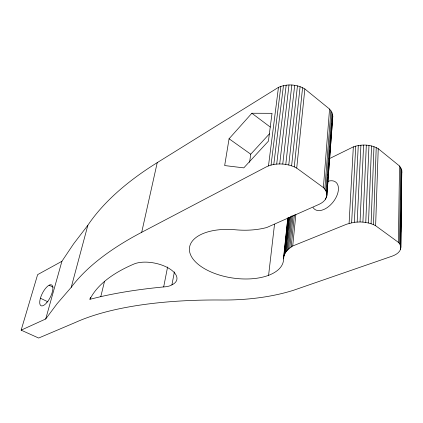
<?xml version="1.0" encoding="UTF-8"?>
<svg xmlns="http://www.w3.org/2000/svg" width="423" height="423" viewBox="0 0 423 423"><rect width="100%" height="100%" fill="white"/><g stroke="black" fill="none" stroke-linecap="round" stroke-linejoin="round"><path stroke-width="0.63" d="M287.91 217.882L283.489 260.166A47.424 24.127 8.1 0 1 235.447 278.382A47.424 24.127 8.1 0 1 189.382 249.269A47.424 24.127 8.1 0 1 235.4 229.779A60.278 34.797 8 0 0 266.786 227.505L318.916 204.409C322.495 202.807 326.085 200.053 326.831 195.976L332.7 117.985C333.176 114.702 331.775 111.439 329.559 109.065L304.851 88.952C296.999 84.235 286.815 83.654 278.456 87.365L157.229 162.633A517.995 210.86 -1.1 0 0 87.852 225.258L73.565 243.907L61.906 261.303L37.631 274.627L21.15 330.157L38.662 338.04L75.506 322.405A262.546 88.793 7.4 0 1 221.478 300.007A181.028 100.96 11 0 0 293.303 290.347L391.915 256.238C396.097 254.805 401.438 251.659 400.798 246.514L401.787 170.48L400.623 167.445L399.534 166.022L378.231 148.679C370.77 144.365 361.374 144.069 353.332 146.881L329.02 158.831M400.867 247.952L401.787 170.48M400.798 246.514L399.55 243.68L400.623 167.445M400.354 245.081L401.374 168.941M400.565 249.369L400.586 248.052M400.793 232.238L400.951 220.378M401.221 199.952L401.374 188.092M399.55 243.68L398.387 242.342L399.534 166.022M398.387 242.342L375.629 225.729L378.231 148.679M375.629 225.729L373.477 224.661L376.216 147.59M373.477 224.661L371.082 223.751L373.974 146.675M371.082 223.751L368.491 223.016L371.547 145.951M368.491 223.016L365.758 222.461L368.983 145.433M365.758 222.461L362.918 222.107L366.323 145.131M326.831 195.976L332.79 116.14M283.844 256.327C285.102 251.77 288.798 248.386 292.711 246.001L346.754 224.174L354.347 222.265L360.036 221.953L363.616 145.052M357.16 222.006L360.919 145.189M354.347 222.265L358.276 145.549M351.64 222.715L355.732 146.115M349.097 223.36L353.332 146.881M326.91 194.263L325.9 190.831L331.881 112.481M325.536 199.238L325.636 197.922M326.598 192.539L332.52 114.295M326.371 197.641L326.471 196.335M326.768 192.407L326.863 191.101M327.212 186.522L327.307 185.211M327.608 181.287L327.756 179.326M328.052 175.397L328.148 174.091M328.444 170.168L328.544 168.856M328.888 164.277L328.988 162.971M329.284 159.043L329.432 157.081M329.729 153.158L329.829 151.846M330.173 147.267L330.273 145.961M330.569 142.033L330.717 140.071M331.013 136.148L331.114 134.837M331.41 130.913L331.558 128.952M331.854 125.023L331.955 123.717M325.9 190.831L324.822 189.166L330.892 110.726M324.822 189.166L323.384 187.579L329.559 109.065M292.711 246.001L295.851 214.482M289.766 248.042L293.091 215.333M291.172 247L294.403 214.884M323.384 187.579L296.719 168.111L304.851 88.952M288.491 249.131L291.907 215.83M296.719 168.111L294.271 166.879L302.582 87.698M285.514 252.61L289.221 217.232M286.366 251.421L289.919 217.285M287.354 250.257L290.865 216.37M283.463 258.881L287.751 218.21M284.256 255.069L288.179 217.861M284.811 253.832L288.597 217.861M294.271 166.879L291.606 165.837L300.097 86.657M291.606 165.837L288.761 165.012L297.454 85.853M288.761 165.012L285.789 164.415L294.683 85.293M21.15 330.157L45.71 318.974L57.1 303.709L71.228 287.323A549.916 190.424 0.8 0 1 141.705 232.301L266.162 166.958C271.259 164.378 277.107 163.669 282.754 164.055L291.849 84.997M268.594 275.31L274.527 224.243M279.703 163.944L288.999 84.96M276.695 164.076L286.181 85.182M273.787 164.457L283.452 85.668M271.032 165.076L280.867 86.403M268.478 165.911L278.456 87.365M249.575 162.337L250.744 154.199L269.44 133.821M229.07 138.776L224.666 165.562L243.785 167.873L268.42 141.139L272.031 113.311L251.865 113.248L229.07 138.776L250.744 154.199M401.66 173.076L401.85 172.039M90.432 297.369L89.951 299.288L100.796 296.639A327.212 107.812 6.8 0 1 157.943 287.513L163.68 286.916A17.687 8.275 11.5 0 0 171.923 284.853L174.392 271.894M163.68 286.916L167.593 266.966M141.705 232.301L157.229 162.633M100.796 296.639L104.523 281.306M332.251 119.788L332.7 117.985M71.228 287.323L87.852 225.258M45.71 318.974L61.906 261.303M360.036 221.953L362.918 222.107M282.754 164.055L285.789 164.415M40.412 298.215L47.905 301.826M49.142 285.192L53.166 287.185M251.865 113.248L270.292 127.08M171.923 284.853A24.714 11.638 11.7 0 0 167.873 267.764A24.714 11.638 11.7 0 0 133.98 264.026A223.101 90.548 6.3 0 0 89.951 299.288M327.703 181.398A17.2 10.173 -52 0 1 335.587 198.324A17.2 10.173 -52 0 1 313.078 207.524M46.842 302.561A11.67 4.426 -63.1 0 0 51.728 285.007A11.67 4.426 -63.1 0 0 40.349 298.432A11.67 4.426 -63.1 0 0 46.842 302.561"/></g></svg>
